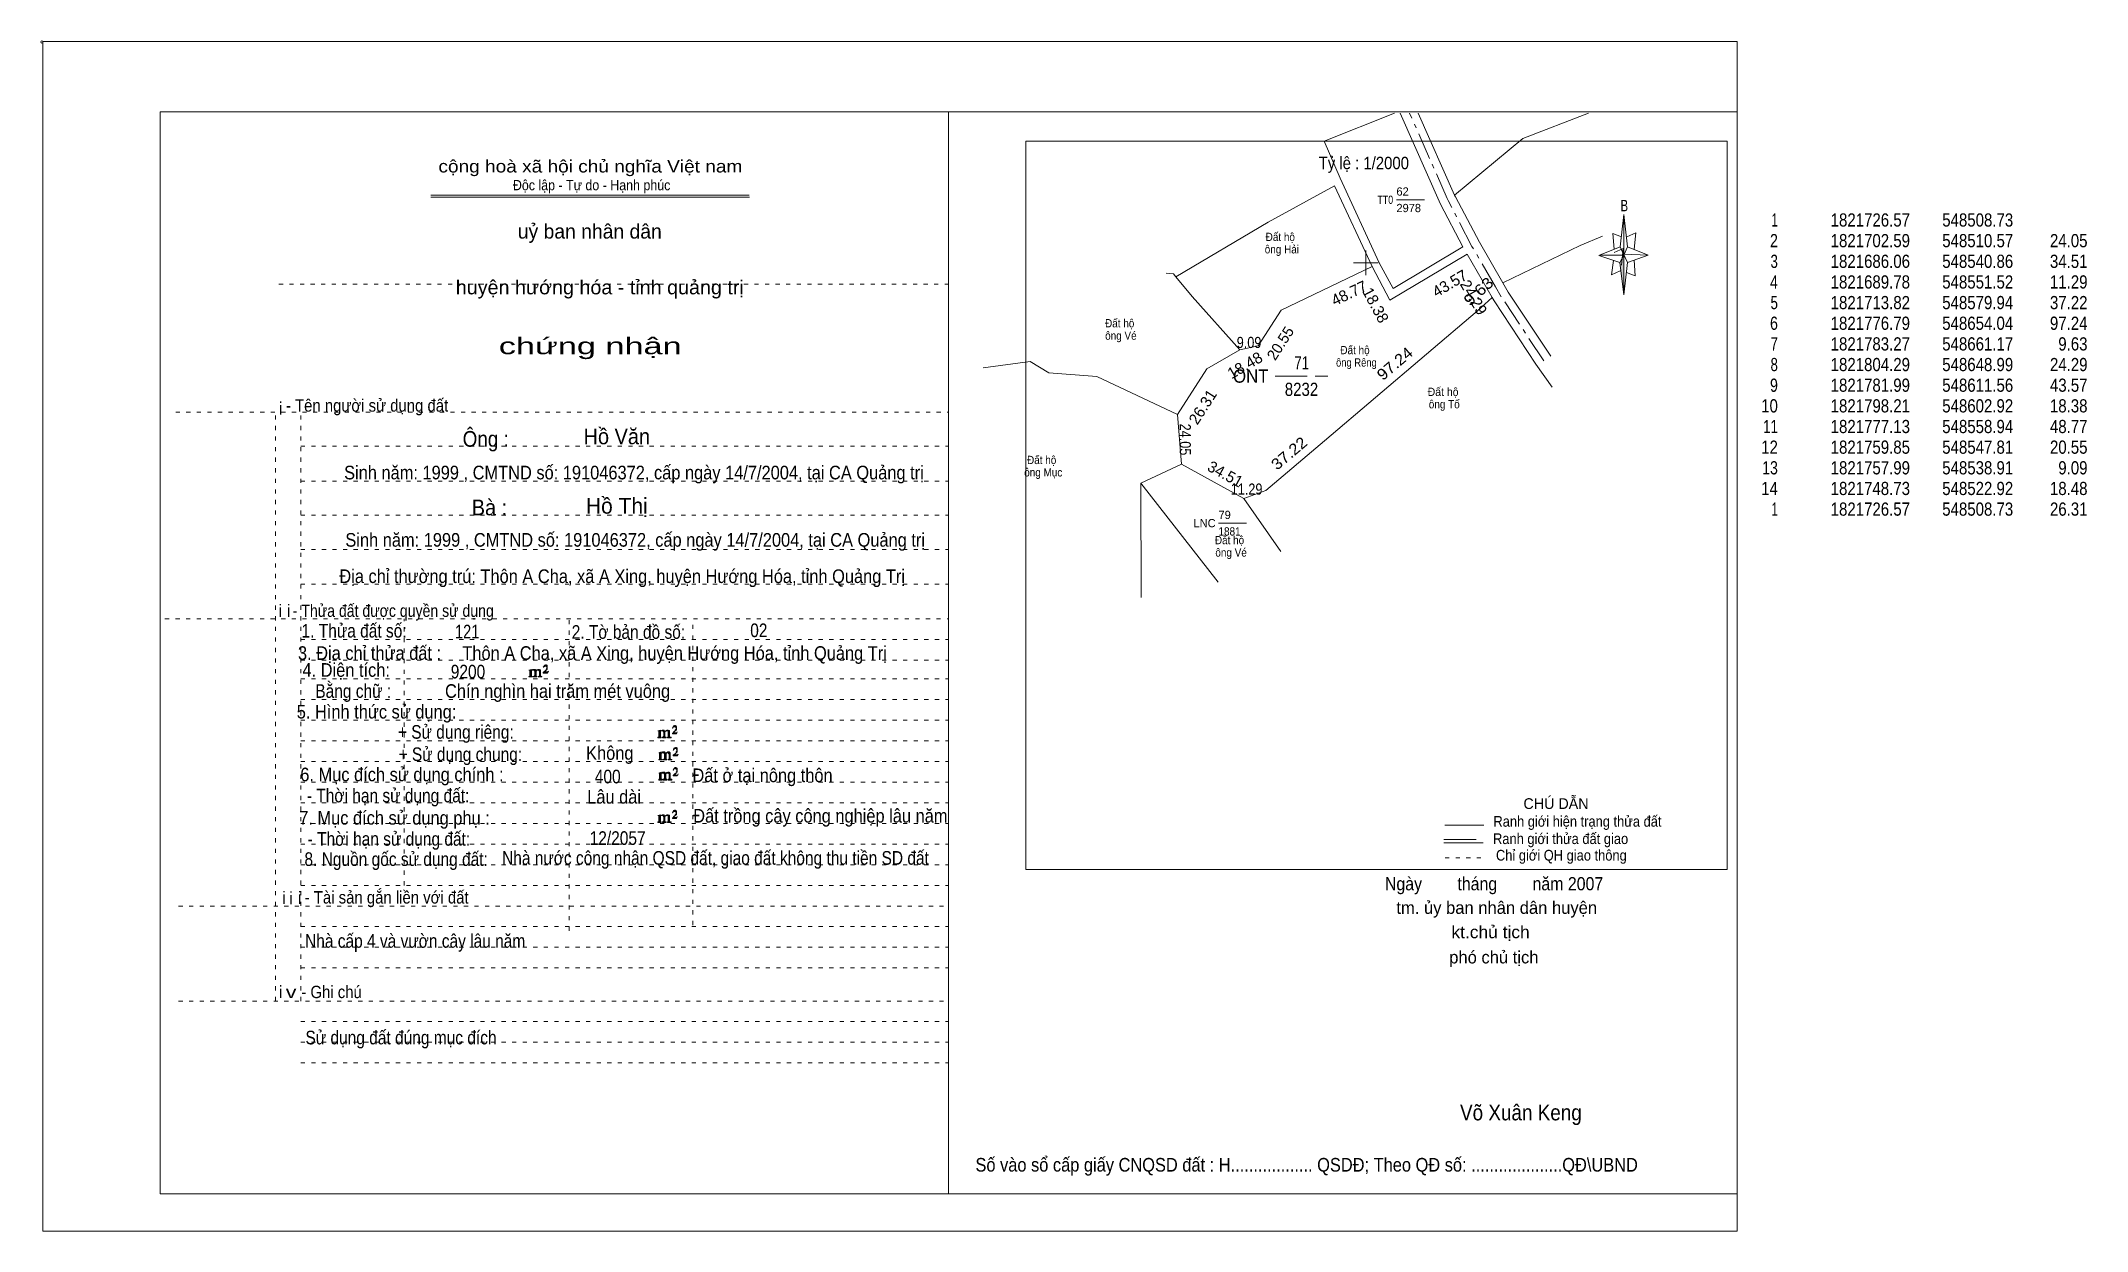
# Model space of a CAD drawing. Header units: centimetres. Extents: x -1.6 to 48, y -3.3 to 25.5.
import ezdxf
from ezdxf.enums import TextEntityAlignment as Align

# ---------------------------------------------------------------- set-up
doc = ezdxf.new("R2010")
doc.units = ezdxf.units.CM
doc.header["$LTSCALE"] = 0.13
for name, pattern in [('DOT_DASHED', [7.7, 5, -1.2, 0.3, -1.2]), ('DOTTED', [1.5, 0.3, -1.2]), ('LONG_DASHED', [7.5, 6, -1.5])]:
    doc.linetypes.add(name, pattern=pattern)
for name, color, linetype, lineweight in [('1', 7, 'DOTTED', 13), ('22', 7, 'Continuous', 13), ('33', 7, 'LONG_DASHED', 13), ('4', 7, 'Continuous', 13), ('5', 7, 'Continuous', 13), ('50', 7, 'Continuous', 13), ('52', 7, 'Continuous', 13), ('53', 7, 'Continuous', 13)]:
    doc.layers.add(name, color=color, linetype=linetype, lineweight=lineweight)
for name, color, linetype in [('10', 7, 'Continuous'), ('23', 7, 'Continuous'), ('30', 7, 'Continuous')]:
    doc.layers.add(name, color=color, linetype=linetype)

msp = doc.modelspace()

# ---------------------------------------------------------------- hatches: boundary and pattern name
at = {"layer": '5'}
msp.add_hatch(color=256, dxfattribs=at).paths.add_polyline_path([(36.77, 20.31), (36.77, 19.35), (36.67, 20.13)])
at = {"layer": '50'}
for points in [[(10.27, 10.13), (10.27, 10.12), (10.27, 10.11), (10.25, 10.11), (10.24, 10.11), (10.24, 10.1), (10.33, 10.1), (10.33, 10.11), (10.32, 10.11), (10.31, 10.11), (10.31, 10.12), (10.31, 10.13), (10.31, 10.24), (10.31, 10.25), (10.32, 10.26), (10.34, 10.26), (10.35, 10.26), (10.36, 10.26), (10.37, 10.25), (10.39, 10.22), (10.39, 10.13), (10.37, 10.12), (10.37, 10.11), (10.36, 10.11), (10.35, 10.11), (10.35, 10.1), (10.44, 10.1), (10.44, 10.11), (10.43, 10.11), (10.42, 10.11), (10.42, 10.12), (10.42, 10.13), (10.42, 10.24), (10.44, 10.26), (10.45, 10.26), (10.46, 10.26), (10.49, 10.26), (10.49, 10.25), (10.5, 10.24), (10.5, 10.22), (10.5, 10.13), (10.5, 10.12), (10.49, 10.11), (10.49, 10.11), (10.47, 10.11), (10.47, 10.1), (10.56, 10.1), (10.56, 10.11), (10.55, 10.11), (10.54, 10.11), (10.53, 10.12), (10.53, 10.13), (10.53, 10.2), (10.53, 10.25), (10.53, 10.26), (10.52, 10.27), (10.5, 10.28), (10.47, 10.28), (10.46, 10.28), (10.44, 10.27), (10.41, 10.25), (10.41, 10.26), (10.4, 10.28), (10.39, 10.28), (10.37, 10.28), (10.35, 10.28), (10.34, 10.28), (10.32, 10.26), (10.31, 10.26), (10.31, 10.25), (10.31, 10.25), (10.31, 10.26), (10.31, 10.28), (10.24, 10.26), (10.24, 10.26), (10.25, 10.26), (10.27, 10.25), (10.27, 10.24), (10.27, 10.23)], [(10.69, 10.19), (10.72, 10.24), (10.72, 10.24), (10.71, 10.22), (10.69, 10.22), (10.68, 10.22), (10.63, 10.22), (10.66, 10.26), (10.67, 10.27), (10.69, 10.28), (10.69, 10.3), (10.69, 10.32), (10.69, 10.34), (10.69, 10.35), (10.69, 10.37), (10.68, 10.38), (10.67, 10.38), (10.66, 10.39), (10.65, 10.39), (10.63, 10.38), (10.63, 10.38), (10.62, 10.37), (10.61, 10.35), (10.59, 10.33), (10.61, 10.33), (10.61, 10.35), (10.62, 10.35), (10.63, 10.36), (10.65, 10.36), (10.66, 10.36), (10.67, 10.35), (10.68, 10.35), (10.68, 10.32), (10.68, 10.3), (10.66, 10.28), (10.66, 10.26), (10.65, 10.25), (10.59, 10.2), (10.59, 10.19)], [(13.39, 8.66), (13.39, 8.65), (13.39, 8.64), (13.38, 8.64), (13.37, 8.64), (13.37, 8.62), (13.45, 8.62), (13.45, 8.64), (13.44, 8.64), (13.43, 8.64), (13.43, 8.65), (13.43, 8.66), (13.43, 8.77), (13.43, 8.78), (13.44, 8.79), (13.47, 8.79), (13.48, 8.79), (13.49, 8.79), (13.5, 8.78), (13.51, 8.74), (13.51, 8.66), (13.5, 8.65), (13.5, 8.64), (13.49, 8.64), (13.48, 8.64), (13.48, 8.62), (13.57, 8.62), (13.57, 8.64), (13.55, 8.64), (13.54, 8.64), (13.54, 8.65), (13.54, 8.66), (13.54, 8.77), (13.57, 8.79), (13.58, 8.79), (13.59, 8.79), (13.61, 8.79), (13.61, 8.78), (13.62, 8.77), (13.62, 8.74), (13.62, 8.66), (13.62, 8.65), (13.61, 8.64), (13.61, 8.64), (13.6, 8.64), (13.6, 8.62), (13.69, 8.62), (13.69, 8.64), (13.67, 8.64), (13.66, 8.64), (13.65, 8.65), (13.65, 8.66), (13.65, 8.73), (13.65, 8.78), (13.65, 8.79), (13.64, 8.8), (13.62, 8.81), (13.6, 8.81), (13.59, 8.81), (13.57, 8.8), (13.53, 8.78), (13.53, 8.79), (13.52, 8.81), (13.51, 8.81), (13.5, 8.81), (13.48, 8.81), (13.47, 8.81), (13.44, 8.79), (13.43, 8.79), (13.43, 8.78), (13.43, 8.78), (13.43, 8.79), (13.43, 8.81), (13.37, 8.79), (13.37, 8.79), (13.38, 8.79), (13.39, 8.78), (13.39, 8.77), (13.39, 8.76)], [(13.82, 8.72), (13.84, 8.77), (13.84, 8.77), (13.83, 8.74), (13.82, 8.74), (13.81, 8.74), (13.75, 8.74), (13.79, 8.79), (13.8, 8.8), (13.82, 8.81), (13.82, 8.83), (13.82, 8.84), (13.82, 8.87), (13.82, 8.88), (13.82, 8.9), (13.81, 8.91), (13.8, 8.91), (13.79, 8.92), (13.77, 8.92), (13.75, 8.91), (13.75, 8.91), (13.74, 8.9), (13.73, 8.88), (13.72, 8.86), (13.73, 8.86), (13.73, 8.88), (13.74, 8.88), (13.75, 8.89), (13.77, 8.89), (13.79, 8.89), (13.8, 8.88), (13.81, 8.88), (13.81, 8.84), (13.81, 8.83), (13.79, 8.81), (13.79, 8.79), (13.77, 8.78), (13.72, 8.73), (13.72, 8.72)], [(13.41, 8.12), (13.41, 8.11), (13.41, 8.1), (13.4, 8.1), (13.39, 8.1), (13.39, 8.09), (13.48, 8.09), (13.48, 8.1), (13.47, 8.1), (13.45, 8.1), (13.45, 8.11), (13.45, 8.12), (13.45, 8.23), (13.45, 8.24), (13.47, 8.26), (13.49, 8.26), (13.5, 8.26), (13.51, 8.26), (13.52, 8.24), (13.53, 8.21), (13.53, 8.12), (13.52, 8.11), (13.52, 8.1), (13.51, 8.1), (13.5, 8.1), (13.5, 8.09), (13.59, 8.09), (13.59, 8.1), (13.58, 8.1), (13.57, 8.1), (13.57, 8.11), (13.57, 8.12), (13.57, 8.23), (13.59, 8.26), (13.6, 8.26), (13.61, 8.26), (13.63, 8.26), (13.63, 8.24), (13.64, 8.23), (13.64, 8.21), (13.64, 8.12), (13.64, 8.11), (13.63, 8.1), (13.63, 8.1), (13.62, 8.1), (13.62, 8.09), (13.71, 8.09), (13.71, 8.1), (13.7, 8.1), (13.69, 8.1), (13.67, 8.11), (13.67, 8.12), (13.67, 8.2), (13.67, 8.24), (13.67, 8.26), (13.66, 8.27), (13.64, 8.28), (13.62, 8.28), (13.61, 8.28), (13.59, 8.27), (13.55, 8.24), (13.55, 8.26), (13.54, 8.28), (13.53, 8.28), (13.52, 8.28), (13.5, 8.28), (13.49, 8.28), (13.47, 8.26), (13.45, 8.26), (13.45, 8.24), (13.45, 8.24), (13.45, 8.26), (13.45, 8.28), (13.39, 8.26), (13.39, 8.26), (13.4, 8.26), (13.41, 8.24), (13.41, 8.23), (13.41, 8.22)], [(13.84, 8.19), (13.86, 8.23), (13.86, 8.23), (13.85, 8.21), (13.84, 8.21), (13.83, 8.21), (13.77, 8.21), (13.81, 8.26), (13.82, 8.27), (13.84, 8.28), (13.84, 8.3), (13.84, 8.31), (13.84, 8.33), (13.84, 8.34), (13.84, 8.37), (13.83, 8.38), (13.82, 8.38), (13.81, 8.39), (13.8, 8.39), (13.77, 8.38), (13.77, 8.38), (13.76, 8.37), (13.75, 8.34), (13.74, 8.32), (13.75, 8.32), (13.75, 8.34), (13.76, 8.34), (13.77, 8.36), (13.8, 8.36), (13.81, 8.36), (13.82, 8.34), (13.83, 8.34), (13.83, 8.31), (13.83, 8.3), (13.81, 8.28), (13.81, 8.26), (13.8, 8.24), (13.74, 8.2), (13.74, 8.19)], [(13.41, 7.64), (13.41, 7.63), (13.41, 7.62), (13.4, 7.62), (13.39, 7.62), (13.39, 7.6), (13.47, 7.6), (13.47, 7.62), (13.46, 7.62), (13.45, 7.62), (13.45, 7.63), (13.45, 7.64), (13.45, 7.75), (13.45, 7.76), (13.46, 7.77), (13.49, 7.77), (13.5, 7.77), (13.51, 7.77), (13.52, 7.76), (13.53, 7.72), (13.53, 7.64), (13.52, 7.63), (13.52, 7.62), (13.51, 7.62), (13.5, 7.62), (13.5, 7.6), (13.59, 7.6), (13.59, 7.62), (13.57, 7.62), (13.56, 7.62), (13.56, 7.63), (13.56, 7.64), (13.56, 7.75), (13.59, 7.77), (13.6, 7.77), (13.61, 7.77), (13.63, 7.77), (13.63, 7.76), (13.64, 7.75), (13.64, 7.72), (13.64, 7.64), (13.64, 7.63), (13.63, 7.62), (13.63, 7.62), (13.62, 7.62), (13.62, 7.6), (13.71, 7.6), (13.71, 7.62), (13.69, 7.62), (13.68, 7.62), (13.67, 7.63), (13.67, 7.64), (13.67, 7.71), (13.67, 7.76), (13.67, 7.77), (13.66, 7.78), (13.64, 7.79), (13.62, 7.79), (13.61, 7.79), (13.59, 7.78), (13.55, 7.76), (13.55, 7.77), (13.54, 7.79), (13.53, 7.79), (13.52, 7.79), (13.5, 7.79), (13.49, 7.79), (13.46, 7.77), (13.45, 7.77), (13.45, 7.76), (13.45, 7.76), (13.45, 7.77), (13.45, 7.79), (13.39, 7.77), (13.39, 7.77), (13.4, 7.77), (13.41, 7.76), (13.41, 7.75), (13.41, 7.74)], [(13.84, 7.7), (13.86, 7.75), (13.86, 7.75), (13.85, 7.72), (13.84, 7.72), (13.83, 7.72), (13.77, 7.72), (13.81, 7.77), (13.82, 7.78), (13.84, 7.79), (13.84, 7.81), (13.84, 7.82), (13.84, 7.85), (13.84, 7.86), (13.84, 7.88), (13.83, 7.89), (13.82, 7.89), (13.81, 7.9), (13.79, 7.9), (13.77, 7.89), (13.77, 7.89), (13.76, 7.88), (13.75, 7.86), (13.74, 7.84), (13.75, 7.84), (13.75, 7.86), (13.76, 7.86), (13.77, 7.87), (13.79, 7.87), (13.81, 7.87), (13.82, 7.86), (13.83, 7.86), (13.83, 7.82), (13.83, 7.81), (13.81, 7.79), (13.81, 7.77), (13.79, 7.76), (13.74, 7.71), (13.74, 7.7)], [(13.39, 6.61), (13.39, 6.6), (13.39, 6.59), (13.38, 6.59), (13.37, 6.59), (13.37, 6.57), (13.45, 6.57), (13.45, 6.59), (13.44, 6.59), (13.43, 6.59), (13.43, 6.6), (13.43, 6.61), (13.43, 6.72), (13.43, 6.73), (13.44, 6.74), (13.47, 6.74), (13.48, 6.74), (13.49, 6.74), (13.5, 6.73), (13.51, 6.69), (13.51, 6.61), (13.5, 6.6), (13.5, 6.59), (13.49, 6.59), (13.48, 6.59), (13.48, 6.57), (13.57, 6.57), (13.57, 6.59), (13.55, 6.59), (13.54, 6.59), (13.54, 6.6), (13.54, 6.61), (13.54, 6.72), (13.57, 6.74), (13.58, 6.74), (13.59, 6.74), (13.61, 6.74), (13.61, 6.73), (13.62, 6.72), (13.62, 6.69), (13.62, 6.61), (13.62, 6.6), (13.61, 6.59), (13.61, 6.59), (13.6, 6.59), (13.6, 6.57), (13.69, 6.57), (13.69, 6.59), (13.67, 6.59), (13.66, 6.59), (13.65, 6.6), (13.65, 6.61), (13.65, 6.68), (13.65, 6.73), (13.65, 6.74), (13.64, 6.75), (13.62, 6.76), (13.6, 6.76), (13.59, 6.76), (13.57, 6.75), (13.53, 6.73), (13.53, 6.74), (13.52, 6.76), (13.51, 6.76), (13.5, 6.76), (13.48, 6.76), (13.47, 6.76), (13.44, 6.74), (13.43, 6.74), (13.43, 6.73), (13.43, 6.73), (13.43, 6.74), (13.43, 6.76), (13.37, 6.74), (13.37, 6.74), (13.38, 6.74), (13.39, 6.73), (13.39, 6.72), (13.39, 6.71)], [(13.82, 6.67), (13.84, 6.72), (13.84, 6.72), (13.83, 6.69), (13.82, 6.69), (13.81, 6.69), (13.75, 6.69), (13.79, 6.74), (13.8, 6.75), (13.82, 6.76), (13.82, 6.78), (13.82, 6.79), (13.82, 6.82), (13.82, 6.83), (13.82, 6.85), (13.81, 6.86), (13.8, 6.86), (13.79, 6.87), (13.77, 6.87), (13.75, 6.86), (13.75, 6.86), (13.74, 6.85), (13.73, 6.83), (13.72, 6.81), (13.73, 6.81), (13.73, 6.83), (13.74, 6.83), (13.75, 6.84), (13.77, 6.84), (13.79, 6.84), (13.8, 6.83), (13.81, 6.83), (13.81, 6.79), (13.81, 6.78), (13.79, 6.76), (13.79, 6.74), (13.77, 6.73), (13.72, 6.68), (13.72, 6.67)]]:
    msp.add_hatch(color=256, dxfattribs=at).paths.add_polyline_path(points)

# ---------------------------------------------------------------- linework, layer by layer
at = {"layer": '1', "linetype": 'Continuous'}
for p, q in [((1.31, -2.42), (1.31, 23.78)), ((1.31, 23.78), (39.51, 23.78)), ((20.41, -2.42), (20.41, 23.78)), ((39.51, -2.42), (39.51, 23.78)), ((7.87, 21.76), (15.58, 21.76)), ((7.87, 21.71), (15.59, 21.71)), ((36.67, 20.13), (36.16, 20.3)), ((1.31, -2.42), (39.51, -2.42))]:
    msp.add_line(p, q, dxfattribs=at)
at = {"layer": '1'}
for p, q in [((4.19, 19.61), (20.41, 19.61)), ((1.69, 16.51), (20.41, 16.51)), ((4.11, 2.25), (4.11, 16.51)), ((4.72, 2.25), (4.72, 16.51)), ((4.72, 15.68), (20.41, 15.68)), ((4.72, 14.84), (20.41, 14.84)), ((4.72, 14.01), (20.41, 14.01)), ((4.72, 13.18), (20.41, 13.18)), ((4.72, 12.34), (20.41, 12.34)), ((1.43, 11.5), (20.41, 11.5)), ((7.22, 5.05), (7.22, 11.5)), ((11.22, 3.95), (11.22, 11.5)), ((14.22, 4.09), (14.22, 11.5)), ((4.72, 11), (20.41, 11)), ((4.72, 10.5), (20.41, 10.5)), ((4.72, 10.05), (20.41, 10.05)), ((4.72, 9.55), (20.41, 9.55)), ((4.72, 9.05), (20.41, 9.05)), ((4.72, 8.55), (20.41, 8.55)), ((4.72, 8.05), (20.41, 8.05)), ((4.72, 7.55), (20.41, 7.55)), ((4.72, 7.05), (20.41, 7.05)), ((4.72, 6.55), (20.41, 6.55)), ((4.72, 6.05), (20.41, 6.05)), ((4.72, 5.55), (20.41, 5.55)), ((4.72, 5.05), (20.41, 5.05)), ((1.76, 4.55), (20.41, 4.55)), ((4.72, 4.05), (20.41, 4.05)), ((4.72, 3.55), (20.41, 3.55)), ((4.72, 3.05), (20.41, 3.05)), ((1.76, 2.25), (20.41, 2.25)), ((4.72, 1.75), (20.41, 1.75)), ((4.72, 1.25), (20.41, 1.25)), ((4.72, 0.75), (20.41, 0.75))]:
    msp.add_line(p, q, dxfattribs=at)
at = {"layer": '1', "linetype": 'Continuous'}
msp.add_lwpolyline([(-1.53, -3.32), (39.51, -3.32), (39.51, 25.48), (-1.53, 25.48)], close=True, dxfattribs=at)
msp.add_lwpolyline([(36.68, 19.93), (36.47, 19.83), (36.52, 20.18)], dxfattribs=at)
at = {"layer": '22', "linetype": 'DOT_DASHED'}
msp.add_line((32.49, 21.68), (31.58, 23.75), dxfattribs=at)
at = {"layer": '22'}
for p, q in [((32.67, 21.76), (31.79, 23.75)), ((25.96, 16.45), (26.05, 15.25)), ((26.94, 12.39), (25.07, 14.79)), ((27.56, 14.42), (28.46, 13.13))]:
    msp.add_line(p, q, dxfattribs=at)
for points in [[(31.21, 23.75), (29.51, 23.07), (29.9, 22.17), (29.9, 22.17), (30.84, 20.12), (31.18, 19.5), (32.87, 20.51)], [(31.35, 23.75), (32.33, 21.54), (32.87, 20.51)], [(35.91, 23.75), (34.32, 23.13), (32.67, 21.76)], [(30.67, 20.03), (29.76, 21.99), (28.15, 21.11), (25.92, 19.78)], [(33.84, 19.64), (33.27, 20.62), (32.69, 21.72), (32.67, 21.76)], [(30.67, 20.03), (31.1, 19.22), (32.97, 20.33)], [(35.03, 17.11), (34.64, 17.67), (33.63, 19.2), (33.58, 19.28), (32.97, 20.33)], [(33.84, 19.64), (35.71, 20.54), (36.25, 20.77)], [(25.68, 19.87), (25.86, 19.86), (25.92, 19.78)], [(27.47, 18.02), (27.91, 18.11), (28.47, 18.98), (30.67, 20.03)], [(27.47, 18.02), (26.31, 19.31), (25.92, 19.78)], [(35, 17.86), (33.97, 19.41), (33.84, 19.64)], [(27.56, 14.42), (28.1, 14.61), (29.52, 15.81), (33.22, 18.96), (33.58, 19.28)], [(25.96, 16.45), (26.67, 17.56), (27.47, 18.02)], [(25.96, 16.45), (24, 17.37), (22.84, 17.46), (22.39, 17.73), (21.25, 17.58)], [(27.56, 14.42), (26.05, 15.25), (25.07, 14.79), (25.08, 12.02)]]:
    msp.add_lwpolyline(points, dxfattribs=at)
at = {"layer": '22', "linetype": 'DOT_DASHED'}
for points in [[(33.66, 19.54), (33.09, 20.52), (32.51, 21.63), (32.49, 21.68)], [(34.83, 17.75), (33.8, 19.3), (33.66, 19.54)]]:
    msp.add_lwpolyline(points, dxfattribs=at)
at = {"layer": '33'}
msp.add_line((28.32, 17.38), (29.6, 17.38), dxfattribs=at)
at = {"layer": '4'}
for p, q in [((32.43, 6.51), (33.38, 6.51)), ((32.41, 6.08), (33.36, 6.08))]:
    msp.add_line(p, q, dxfattribs=at)
at = {"layer": '4', "linetype": 'LONG_DASHED'}
msp.add_line((32.41, 6.16), (33.36, 6.16), dxfattribs=at)
at = {"layer": '4', "linetype": 'DOTTED'}
msp.add_line((32.44, 5.72), (33.43, 5.72), dxfattribs=at)
at = {"layer": '4'}
msp.add_lwpolyline([(22.28, 23.07), (39.27, 23.07), (39.27, 5.43), (22.28, 5.43)], close=True, dxfattribs=at)
msp.add_circle((-1.55, 25.47), 0.025, dxfattribs=at)
at = {"layer": '5'}
for p, q in [((36.68, 20.51), (36.77, 21.29)), ((36.86, 20.51), (37.36, 20.31)), ((36.86, 20.13), (36.77, 19.35)), ((37.04, 19.81), (36.83, 19.89)), ((37.02, 20.19), (37.04, 19.81))]:
    msp.add_line(p, q, dxfattribs=at)
for points in [[(36.71, 20.75), (36.5, 20.83), (36.53, 20.45)], [(36.84, 20.75), (37.06, 20.85), (37.02, 20.45)], [(36.77, 20.31), (36.68, 20.51), (36.18, 20.31)], [(36.53, 20.37), (36.75, 20.47), (36.71, 20.07)], [(36.77, 20.31), (36.86, 20.13), (37.36, 20.31)]]:
    msp.add_lwpolyline(points, dxfattribs=at)
for points in [[(36.77, 21.29), (36.86, 20.51), (36.77, 20.31)], [(36.77, 20.31), (36.18, 20.31), (36.68, 20.51), (36.86, 20.13), (37.36, 20.31), (36.77, 20.33)], [(36.77, 20.31), (36.77, 19.35), (36.67, 20.13)]]:
    msp.add_lwpolyline(points, close=True, dxfattribs=at)
at = {"layer": '50'}
for points in [[(10.27, 10.13), (10.27, 10.12), (10.27, 10.11), (10.25, 10.11), (10.24, 10.11), (10.24, 10.1), (10.33, 10.1), (10.33, 10.11), (10.32, 10.11), (10.31, 10.11), (10.31, 10.12), (10.31, 10.13), (10.31, 10.24), (10.31, 10.25), (10.32, 10.26), (10.34, 10.26), (10.35, 10.26), (10.36, 10.26), (10.37, 10.25), (10.39, 10.22), (10.39, 10.13), (10.37, 10.12), (10.37, 10.11), (10.36, 10.11), (10.35, 10.11), (10.35, 10.1), (10.44, 10.1), (10.44, 10.11), (10.43, 10.11), (10.42, 10.11), (10.42, 10.12), (10.42, 10.13), (10.42, 10.24), (10.44, 10.26), (10.45, 10.26), (10.46, 10.26), (10.49, 10.26), (10.49, 10.25), (10.5, 10.24), (10.5, 10.22), (10.5, 10.13), (10.5, 10.12), (10.49, 10.11), (10.49, 10.11), (10.47, 10.11), (10.47, 10.1), (10.56, 10.1), (10.56, 10.11), (10.55, 10.11), (10.54, 10.11), (10.53, 10.12), (10.53, 10.13), (10.53, 10.2), (10.53, 10.25), (10.53, 10.26), (10.52, 10.27), (10.5, 10.28), (10.47, 10.28), (10.46, 10.28), (10.44, 10.27), (10.41, 10.25), (10.41, 10.26), (10.4, 10.28), (10.39, 10.28), (10.37, 10.28), (10.35, 10.28), (10.34, 10.28), (10.32, 10.26), (10.31, 10.26), (10.31, 10.25), (10.31, 10.25), (10.31, 10.26), (10.31, 10.28), (10.24, 10.26), (10.24, 10.26), (10.25, 10.26), (10.27, 10.25), (10.27, 10.24), (10.27, 10.23)], [(10.69, 10.19), (10.72, 10.24), (10.72, 10.24), (10.71, 10.22), (10.69, 10.22), (10.68, 10.22), (10.63, 10.22), (10.66, 10.26), (10.67, 10.27), (10.69, 10.28), (10.69, 10.3), (10.69, 10.32), (10.69, 10.34), (10.69, 10.35), (10.69, 10.37), (10.68, 10.38), (10.67, 10.38), (10.66, 10.39), (10.65, 10.39), (10.63, 10.38), (10.63, 10.38), (10.62, 10.37), (10.61, 10.35), (10.59, 10.33), (10.61, 10.33), (10.61, 10.35), (10.62, 10.35), (10.63, 10.36), (10.65, 10.36), (10.66, 10.36), (10.67, 10.35), (10.68, 10.35), (10.68, 10.32), (10.68, 10.3), (10.66, 10.28), (10.66, 10.26), (10.65, 10.25), (10.59, 10.2), (10.59, 10.19)], [(13.39, 8.66), (13.39, 8.65), (13.39, 8.64), (13.38, 8.64), (13.37, 8.64), (13.37, 8.62), (13.45, 8.62), (13.45, 8.64), (13.44, 8.64), (13.43, 8.64), (13.43, 8.65), (13.43, 8.66), (13.43, 8.77), (13.43, 8.78), (13.44, 8.79), (13.47, 8.79), (13.48, 8.79), (13.49, 8.79), (13.5, 8.78), (13.51, 8.74), (13.51, 8.66), (13.5, 8.65), (13.5, 8.64), (13.49, 8.64), (13.48, 8.64), (13.48, 8.62), (13.57, 8.62), (13.57, 8.64), (13.55, 8.64), (13.54, 8.64), (13.54, 8.65), (13.54, 8.66), (13.54, 8.77), (13.57, 8.79), (13.58, 8.79), (13.59, 8.79), (13.61, 8.79), (13.61, 8.78), (13.62, 8.77), (13.62, 8.74), (13.62, 8.66), (13.62, 8.65), (13.61, 8.64), (13.61, 8.64), (13.6, 8.64), (13.6, 8.62), (13.69, 8.62), (13.69, 8.64), (13.67, 8.64), (13.66, 8.64), (13.65, 8.65), (13.65, 8.66), (13.65, 8.73), (13.65, 8.78), (13.65, 8.79), (13.64, 8.8), (13.62, 8.81), (13.6, 8.81), (13.59, 8.81), (13.57, 8.8), (13.53, 8.78), (13.53, 8.79), (13.52, 8.81), (13.51, 8.81), (13.5, 8.81), (13.48, 8.81), (13.47, 8.81), (13.44, 8.79), (13.43, 8.79), (13.43, 8.78), (13.43, 8.78), (13.43, 8.79), (13.43, 8.81), (13.37, 8.79), (13.37, 8.79), (13.38, 8.79), (13.39, 8.78), (13.39, 8.77), (13.39, 8.76)], [(13.82, 8.72), (13.84, 8.77), (13.84, 8.77), (13.83, 8.74), (13.82, 8.74), (13.81, 8.74), (13.75, 8.74), (13.79, 8.79), (13.8, 8.8), (13.82, 8.81), (13.82, 8.83), (13.82, 8.84), (13.82, 8.87), (13.82, 8.88), (13.82, 8.9), (13.81, 8.91), (13.8, 8.91), (13.79, 8.92), (13.77, 8.92), (13.75, 8.91), (13.75, 8.91), (13.74, 8.9), (13.73, 8.88), (13.72, 8.86), (13.73, 8.86), (13.73, 8.88), (13.74, 8.88), (13.75, 8.89), (13.77, 8.89), (13.79, 8.89), (13.8, 8.88), (13.81, 8.88), (13.81, 8.84), (13.81, 8.83), (13.79, 8.81), (13.79, 8.79), (13.77, 8.78), (13.72, 8.73), (13.72, 8.72)], [(13.41, 8.12), (13.41, 8.11), (13.41, 8.1), (13.4, 8.1), (13.39, 8.1), (13.39, 8.09), (13.48, 8.09), (13.48, 8.1), (13.47, 8.1), (13.45, 8.1), (13.45, 8.11), (13.45, 8.12), (13.45, 8.23), (13.45, 8.24), (13.47, 8.26), (13.49, 8.26), (13.5, 8.26), (13.51, 8.26), (13.52, 8.24), (13.53, 8.21), (13.53, 8.12), (13.52, 8.11), (13.52, 8.1), (13.51, 8.1), (13.5, 8.1), (13.5, 8.09), (13.59, 8.09), (13.59, 8.1), (13.58, 8.1), (13.57, 8.1), (13.57, 8.11), (13.57, 8.12), (13.57, 8.23), (13.59, 8.26), (13.6, 8.26), (13.61, 8.26), (13.63, 8.26), (13.63, 8.24), (13.64, 8.23), (13.64, 8.21), (13.64, 8.12), (13.64, 8.11), (13.63, 8.1), (13.63, 8.1), (13.62, 8.1), (13.62, 8.09), (13.71, 8.09), (13.71, 8.1), (13.7, 8.1), (13.69, 8.1), (13.67, 8.11), (13.67, 8.12), (13.67, 8.2), (13.67, 8.24), (13.67, 8.26), (13.66, 8.27), (13.64, 8.28), (13.62, 8.28), (13.61, 8.28), (13.59, 8.27), (13.55, 8.24), (13.55, 8.26), (13.54, 8.28), (13.53, 8.28), (13.52, 8.28), (13.5, 8.28), (13.49, 8.28), (13.47, 8.26), (13.45, 8.26), (13.45, 8.24), (13.45, 8.24), (13.45, 8.26), (13.45, 8.28), (13.39, 8.26), (13.39, 8.26), (13.4, 8.26), (13.41, 8.24), (13.41, 8.23), (13.41, 8.22)], [(13.84, 8.19), (13.86, 8.23), (13.86, 8.23), (13.85, 8.21), (13.84, 8.21), (13.83, 8.21), (13.77, 8.21), (13.81, 8.26), (13.82, 8.27), (13.84, 8.28), (13.84, 8.3), (13.84, 8.31), (13.84, 8.33), (13.84, 8.34), (13.84, 8.37), (13.83, 8.38), (13.82, 8.38), (13.81, 8.39), (13.8, 8.39), (13.77, 8.38), (13.77, 8.38), (13.76, 8.37), (13.75, 8.34), (13.74, 8.32), (13.75, 8.32), (13.75, 8.34), (13.76, 8.34), (13.77, 8.36), (13.8, 8.36), (13.81, 8.36), (13.82, 8.34), (13.83, 8.34), (13.83, 8.31), (13.83, 8.3), (13.81, 8.28), (13.81, 8.26), (13.8, 8.24), (13.74, 8.2), (13.74, 8.19)], [(13.41, 7.64), (13.41, 7.63), (13.41, 7.62), (13.4, 7.62), (13.39, 7.62), (13.39, 7.6), (13.47, 7.6), (13.47, 7.62), (13.46, 7.62), (13.45, 7.62), (13.45, 7.63), (13.45, 7.64), (13.45, 7.75), (13.45, 7.76), (13.46, 7.77), (13.49, 7.77), (13.5, 7.77), (13.51, 7.77), (13.52, 7.76), (13.53, 7.72), (13.53, 7.64), (13.52, 7.63), (13.52, 7.62), (13.51, 7.62), (13.5, 7.62), (13.5, 7.6), (13.59, 7.6), (13.59, 7.62), (13.57, 7.62), (13.56, 7.62), (13.56, 7.63), (13.56, 7.64), (13.56, 7.75), (13.59, 7.77), (13.6, 7.77), (13.61, 7.77), (13.63, 7.77), (13.63, 7.76), (13.64, 7.75), (13.64, 7.72), (13.64, 7.64), (13.64, 7.63), (13.63, 7.62), (13.63, 7.62), (13.62, 7.62), (13.62, 7.6), (13.71, 7.6), (13.71, 7.62), (13.69, 7.62), (13.68, 7.62), (13.67, 7.63), (13.67, 7.64), (13.67, 7.71), (13.67, 7.76), (13.67, 7.77), (13.66, 7.78), (13.64, 7.79), (13.62, 7.79), (13.61, 7.79), (13.59, 7.78), (13.55, 7.76), (13.55, 7.77), (13.54, 7.79), (13.53, 7.79), (13.52, 7.79), (13.5, 7.79), (13.49, 7.79), (13.46, 7.77), (13.45, 7.77), (13.45, 7.76), (13.45, 7.76), (13.45, 7.77), (13.45, 7.79), (13.39, 7.77), (13.39, 7.77), (13.4, 7.77), (13.41, 7.76), (13.41, 7.75), (13.41, 7.74)], [(13.84, 7.7), (13.86, 7.75), (13.86, 7.75), (13.85, 7.72), (13.84, 7.72), (13.83, 7.72), (13.77, 7.72), (13.81, 7.77), (13.82, 7.78), (13.84, 7.79), (13.84, 7.81), (13.84, 7.82), (13.84, 7.85), (13.84, 7.86), (13.84, 7.88), (13.83, 7.89), (13.82, 7.89), (13.81, 7.9), (13.79, 7.9), (13.77, 7.89), (13.77, 7.89), (13.76, 7.88), (13.75, 7.86), (13.74, 7.84), (13.75, 7.84), (13.75, 7.86), (13.76, 7.86), (13.77, 7.87), (13.79, 7.87), (13.81, 7.87), (13.82, 7.86), (13.83, 7.86), (13.83, 7.82), (13.83, 7.81), (13.81, 7.79), (13.81, 7.77), (13.79, 7.76), (13.74, 7.71), (13.74, 7.7)], [(13.39, 6.61), (13.39, 6.6), (13.39, 6.59), (13.38, 6.59), (13.37, 6.59), (13.37, 6.57), (13.45, 6.57), (13.45, 6.59), (13.44, 6.59), (13.43, 6.59), (13.43, 6.6), (13.43, 6.61), (13.43, 6.72), (13.43, 6.73), (13.44, 6.74), (13.47, 6.74), (13.48, 6.74), (13.49, 6.74), (13.5, 6.73), (13.51, 6.69), (13.51, 6.61), (13.5, 6.6), (13.5, 6.59), (13.49, 6.59), (13.48, 6.59), (13.48, 6.57), (13.57, 6.57), (13.57, 6.59), (13.55, 6.59), (13.54, 6.59), (13.54, 6.6), (13.54, 6.61), (13.54, 6.72), (13.57, 6.74), (13.58, 6.74), (13.59, 6.74), (13.61, 6.74), (13.61, 6.73), (13.62, 6.72), (13.62, 6.69), (13.62, 6.61), (13.62, 6.6), (13.61, 6.59), (13.61, 6.59), (13.6, 6.59), (13.6, 6.57), (13.69, 6.57), (13.69, 6.59), (13.67, 6.59), (13.66, 6.59), (13.65, 6.6), (13.65, 6.61), (13.65, 6.68), (13.65, 6.73), (13.65, 6.74), (13.64, 6.75), (13.62, 6.76), (13.6, 6.76), (13.59, 6.76), (13.57, 6.75), (13.53, 6.73), (13.53, 6.74), (13.52, 6.76), (13.51, 6.76), (13.5, 6.76), (13.48, 6.76), (13.47, 6.76), (13.44, 6.74), (13.43, 6.74), (13.43, 6.73), (13.43, 6.73), (13.43, 6.74), (13.43, 6.76), (13.37, 6.74), (13.37, 6.74), (13.38, 6.74), (13.39, 6.73), (13.39, 6.72), (13.39, 6.71)], [(13.82, 6.67), (13.84, 6.72), (13.84, 6.72), (13.83, 6.69), (13.82, 6.69), (13.81, 6.69), (13.75, 6.69), (13.79, 6.74), (13.8, 6.75), (13.82, 6.76), (13.82, 6.78), (13.82, 6.79), (13.82, 6.82), (13.82, 6.83), (13.82, 6.85), (13.81, 6.86), (13.8, 6.86), (13.79, 6.87), (13.77, 6.87), (13.75, 6.86), (13.75, 6.86), (13.74, 6.85), (13.73, 6.83), (13.72, 6.81), (13.73, 6.81), (13.73, 6.83), (13.74, 6.83), (13.75, 6.84), (13.77, 6.84), (13.79, 6.84), (13.8, 6.83), (13.81, 6.83), (13.81, 6.79), (13.81, 6.78), (13.79, 6.76), (13.79, 6.74), (13.77, 6.73), (13.72, 6.68), (13.72, 6.67)]]:
    msp.add_lwpolyline(points, close=True, dxfattribs=at)
at = {"layer": '52'}
for p, q in [((31.26, 21.65), (31.94, 21.65)), ((26.95, 13.82), (27.63, 13.82))]:
    msp.add_line(p, q, dxfattribs=at)
at = {"layer": '53'}
for p, q in [((30.52, 19.82), (30.52, 20.42)), ((30.22, 20.12), (30.82, 20.12))]:
    msp.add_line(p, q, dxfattribs=at)

# ---------------------------------------------------------------- texts
at = {"layer": '1'}
for s, height, width, p in [('cộng hoà xã hội chủ nghĩa Việt nam', 0.3, 1.15, (11.735, 22.31)), ('Độc lập - Tự do - Hạnh phúc', 0.25, 0.9, (11.765, 21.88)), ('chứng nhận', 0.4, 1.55, (11.73, 17.91)), ('- Tên người sử dụng đất', 0.3, 0.9, (6.325, 16.52)), ('- Thửa đất được quyền sử dụng', 0.3, 0.85, (6.96, 11.55)), ('- Tài sản gắn liền với đất ', 0.3, 0.9, (6.85, 4.61)), ('v', 0.3, 1.3, (4.485, 2.32)), ('- Ghi chú', 0.3, 0.9, (5.465, 2.32))]:
    msp.add_text(s, height=height, dxfattribs=dict(at, width=width)).set_placement(p, align=Align.CENTER)
for s, height, p in [('uỷ ban nhân dân', 0.35, (11.72, 20.71)), ('i', 0.3, (4.235, 16.45)), ('i', 0.3, (4.225, 11.55)), ('i', 0.3, (4.425, 11.55)), ('i', 0.3, (4.315, 4.6)), ('i', 0.3, (4.485, 4.59)), ('i', 0.3, (4.695, 4.6)), ('i', 0.3, (4.235, 2.32))]:
    msp.add_text(s, height=height, dxfattribs=at).set_placement(p, align=Align.CENTER)
at = {"layer": '10', "width": 0.9}
for s, height, p in [('Tỷ lệ : 1/2000', 0.3, (30.47, 22.39)), ('Võ Xuân Keng', 0.38, (34.275, -0.64))]:
    msp.add_text(s, height=height, dxfattribs=at).set_placement(p, align=Align.CENTER)
at = {"layer": '23'}
for s, width, p in [('Đất hộ ', 0.9, (28.48, 20.65)), ('ông Hải', 0.9, (28.485, 20.35)), ('Đất hộ ', 0.9, (24.59, 18.56)), ('ông Vé', 0.9, (24.585, 18.26)), ('Đất hộ ', 0.9, (30.29, 17.91)), ('ông Rêng', 0.85, (30.29, 17.61)), ('Đất hộ', 0.95, (32.39, 16.9)), (' ông Tố', 0.9, (32.385, 16.6)), ('Đất hộ ', 0.9, (22.7, 15.25)), ('ông Mục', 0.9, (22.705, 14.95)), ('Đất hộ ', 0.9, (27.25, 13.31)), ('ông Vé', 0.9, (27.255, 13.01))]:
    msp.add_text(s, height=0.2, dxfattribs=dict(at, width=width)).set_placement(p, align=Align.CENTER)
at = {"layer": '30'}
for s, width, p in [('1', 0.65, (40.5, 21)), ('1821726.57', 0.85, (43.7, 21)), ('548508.73', 0.85, (46.2, 21)), ('548508.73', 0.85, (46.2, 21)), ('2', 0.8, (40.5, 20.5)), ('1821702.59', 0.85, (43.7, 20.5)), ('548510.57', 0.85, (46.2, 20.5)), ('24.05', 0.85, (48, 20.5)), ('3', 0.75, (40.5, 20)), ('1821686.06', 0.85, (43.7, 20)), ('548540.86', 0.85, (46.2, 20)), ('34.51', 0.85, (48, 20)), ('4', 0.8, (40.5, 19.5)), ('1821689.78', 0.85, (43.7, 19.5)), ('548551.52', 0.85, (46.2, 19.5)), ('11.29', 0.85, (48, 19.5)), ('5', 0.75, (40.5, 19)), ('1821713.82', 0.85, (43.7, 19)), ('548579.94', 0.85, (46.2, 19)), ('37.22', 0.85, (48, 19)), ('6', 0.8, (40.5, 18.5)), ('1821776.79', 0.85, (43.7, 18.5)), ('548654.04', 0.85, (46.2, 18.5)), ('97.24', 0.85, (48, 18.5)), ('7', 0.75, (40.5, 18)), ('1821783.27', 0.85, (43.7, 18)), ('548661.17', 0.85, (46.2, 18)), ('9.63', 0.85, (48, 18)), ('8', 0.75, (40.5, 17.5)), ('1821804.29', 0.85, (43.7, 17.5)), ('548648.99', 0.85, (46.2, 17.5)), ('24.29', 0.85, (48, 17.5)), ('9', 0.8, (40.5, 17)), ('1821781.99', 0.85, (43.7, 17)), ('548611.56', 0.85, (46.2, 17)), ('43.57', 0.85, (48, 17)), ('10', 0.85, (40.5, 16.5)), ('1821798.21', 0.85, (43.7, 16.5)), ('548602.92', 0.85, (46.2, 16.5)), ('18.38', 0.85, (48, 16.5)), ('11', 0.75, (40.5, 16)), ('1821777.13', 0.85, (43.7, 16)), ('548558.94', 0.85, (46.2, 16)), ('48.77', 0.85, (48, 16)), ('12', 0.85, (40.5, 15.5)), ('1821759.85', 0.85, (43.7, 15.5)), ('548547.81', 0.85, (46.2, 15.5)), ('20.55', 0.85, (48, 15.5)), ('13', 0.8, (40.5, 15)), ('1821757.99', 0.85, (43.7, 15)), ('548538.91', 0.85, (46.2, 15)), ('9.09', 0.85, (48, 15)), ('14', 0.85, (40.5, 14.5)), ('1821748.73', 0.85, (43.7, 14.5)), ('548522.92', 0.85, (46.2, 14.5)), ('18.48', 0.85, (48, 14.5)), ('1', 0.65, (40.5, 14)), ('1821726.57', 0.85, (43.7, 14)), ('548508.73', 0.85, (46.2, 14)), ('26.31', 0.85, (48, 14))]:
    msp.add_text(s, height=0.32, dxfattribs=dict(at, width=width)).set_placement(p, align=Align.RIGHT)
for s, height, rotation, p in [('43.57', 0.27, 30.786, (32.621, 19.509)), ('48.77', 0.27, 25.609, (30.172, 19.267)), ('18.38', 0.27, 298.043, (30.637, 19.034)), ('24.29', 0.27, 300.09, (33.013, 19.218)), ('20.55', 0.26, 57.215, (28.558, 18.105)), ('18.48', 0.27, 30.076, (27.657, 17.526)), ('26.31', 0.27, 57.367, (26.681, 16.562)), ('34.51', 0.27, 331.378, (27.05, 14.892))]:
    msp.add_text(s, height=height, rotation=rotation, dxfattribs=at).set_placement(p, align=Align.CENTER)
for s, rotation, width, p in [('9.63', 42.266, 1.15, (33.339, 19.331)), ('97.24', 40.358, 1.1, (31.308, 17.579)), ('24.05', 270, 0.85, (26.01, 15.845)), ('37.22', 40.227, 1.1, (28.748, 15.408))]:
    msp.add_text(s, height=0.27, rotation=rotation, dxfattribs=dict(at, width=width)).set_placement(p, align=Align.CENTER)
at = {"layer": '30', "width": 0.85}
for s, p in [('9.09', (27.69, 18.06)), ('11.29', (27.63, 14.51))]:
    msp.add_text(s, height=0.27, dxfattribs=at).set_placement(p, align=Align.CENTER)
at = {"layer": '33'}
for s, width, p in [('71', 0.75, (28.965, 17.54)), ('8232', 0.85, (28.96, 16.9))]:
    msp.add_text(s, height=0.32, dxfattribs=dict(at, width=width)).set_placement(p, align=Align.CENTER)
at = {"layer": '33', "width": 0.95}
msp.add_text('ONT', height=0.32, dxfattribs=at).set_placement((28.16, 17.22), align=Align.RIGHT)
at = {"layer": '4'}
msp.add_text('CHÚ DẪN', height=0.2591, dxfattribs=at).set_placement((35.125, 6.9), align=Align.CENTER)
at = {"layer": '4', "width": 0.9}
for s, p in [('Ranh giới hiện trạng thửa đất', (35.645, 6.47)), ('Ranh giới thửa đất giao ', (35.28, 6.05)), ('Chỉ giới QH giao thông', (35.255, 5.65))]:
    msp.add_text(s, height=0.2591, dxfattribs=at).set_placement(p, align=Align.CENTER)
at = {"layer": '5', "width": 0.75}
msp.add_text('B', height=0.276, dxfattribs=at).set_placement((36.78, 21.37), align=Align.CENTER)
at = {"layer": '50'}
for s, height, width, p in [('  huyện hướng hóa - tỉnh quảng trị', 0.34, 1.05, (11.83, 19.36)), ('Ông :', 0.38, 0.9, (9.2, 15.67)), ('Hồ Văn', 0.38, 0.95, (12.375, 15.73)), ('Sinh năm: 1999 , CMTND số: 191046372, cấp ngày 14/7/2004, tại CA Quảng trị', 0.33, 0.9, (12.79, 14.88)), ('Bà :', 0.38, 0.95, (9.29, 14.01)), ('Sinh năm: 1999 , CMTND số: 191046372, cấp ngày 14/7/2004, tại CA Quảng trị', 0.33, 0.9, (12.82, 13.25)), ('Địa chỉ thường trú: Thôn A Cha, xã A Xing, huyện Hướng Hóa, tỉnh Quảng Trị', 0.33, 0.9, (12.505, 12.37)), ('1. Thửa đất số:  ', 0.33, 0.85, (6.115, 11.05)), ('121', 0.33, 0.8, (8.75, 11.03)), ('2. Tờ bản đồ số:  ', 0.33, 0.85, (12.76, 11.02)), ('02', 0.33, 0.85, (15.815, 11.06)), ('3. Địa chỉ thửa đất : ', 0.33, 0.9, (6.44, 10.51)), ('4. Diện tích: ', 0.33, 0.9, (5.875, 10.1)), ('Thôn A Cha, xã A Xing, huyện Hướng Hóa, tỉnh Quảng Trị', 0.33, 0.9, (13.775, 10.51)), ('Bằng chữ :', 0.33, 0.85, (5.99, 9.59)), ('Chín nghìn hai trăm mét vuông', 0.33, 0.9, (10.94, 9.59)), ('9200', 0.33, 0.85, (8.77, 10.06)), ('5. Hình thức sử dụng:', 0.33, 0.9, (6.555, 9.09)), ('+ Sử dụng riêng:', 0.33, 0.85, (8.475, 8.6)), ('Không', 0.33, 0.9, (12.205, 8.09)), ('6. Mục đích sử dụng chính :', 0.33, 0.9, (7.17, 7.57)), ('+ Sử dụng chung:', 0.33, 0.85, (8.585, 8.06)), ('400', 0.33, 0.85, (12.155, 7.52)), ('Đất ở tại nông thôn', 0.33, 0.9, (15.905, 7.55)), ('- Thời hạn sử dụng đất:', 0.33, 0.85, (6.835, 7.06)), ('Lâu dài', 0.33, 0.9, (12.31, 7.03)), ('7. Mục đích sử dụng phụ :', 0.33, 0.9, (6.99, 6.52)), ('Đất trồng cây công nghiệp lâu năm', 0.33, 0.9, (17.305, 6.57)), ('- Thời hạn sử dụng đất:', 0.33, 0.85, (6.855, 6.01)), ('12/2057', 0.33, 0.85, (12.395, 6.03)), ('8. Nguồn gốc sử dụng đất:', 0.33, 0.85, (7.03, 5.52)), ('Nhà nước công nhận QSD đất, giao đất không thu tiền SD đất', 0.33, 0.85, (14.765, 5.55)), ('Ngày        tháng        năm 2007', 0.32, 0.9, (33.625, 4.93)), ('kt.chủ tịch', 0.3, 1.05, (33.54, 3.77)), ('Nhà cấp 4 và vườn cây lâu năm', 0.33, 0.85, (7.49, 3.54)), ('Sử dụng đất đúng mục đích ', 0.33, 0.85, (7.2, 1.2)), ('Số vào sổ cấp giấy CNQSD đất : H.................. QSDĐ; Theo QĐ số: ....................QĐ\\UBND', 0.33, 0.9, (29.085, -1.88))]:
    msp.add_text(s, height=height, dxfattribs=dict(at, width=width)).set_placement(p, align=Align.CENTER)
for s, height, p in [('Hồ Thị', 0.38, (12.375, 14.05)), ('tm. ủy ban nhân dân huyện ', 0.3, (33.745, 4.36)), ('phó chủ tịch', 0.3, (33.62, 3.16))]:
    msp.add_text(s, height=height, dxfattribs=at).set_placement(p, align=Align.CENTER)
at = {"layer": '52'}
for s, p in [('62', (31.26, 21.75)), ('2978', (31.26, 21.35)), ('79', (26.95, 13.92))]:
    msp.add_text(s, height=0.2, dxfattribs=at).set_placement(p)
at = {"layer": '52', "width": 0.8}
msp.add_text('TT0', height=0.2, dxfattribs=at).set_placement((31.18, 21.55), align=Align.RIGHT)
at = {"layer": '52'}
msp.add_text('LNC', height=0.2, dxfattribs=at).set_placement((26.88, 13.72), align=Align.RIGHT)
at = {"layer": '52', "width": 0.9}
msp.add_text('1881', height=0.2, dxfattribs=at).set_placement((26.95, 13.52))

doc.saveas('drawing.dxf')
